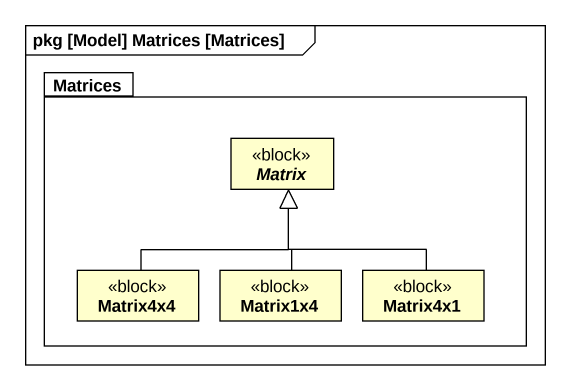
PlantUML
@startuml
mainframe pkg [Model] Matrices [Matrices]
hide circle
hide empty members
package Matrices {
  abstract class Matrix <<block>>
  class Matrix4x4 <<block>>
  class Matrix1x4 <<block>>
  class Matrix4x1 <<block>>
}
Matrix4x4 -up-|> Matrix
Matrix1x4 -up-|> Matrix
Matrix4x1 -up-|> Matrix
@enduml
